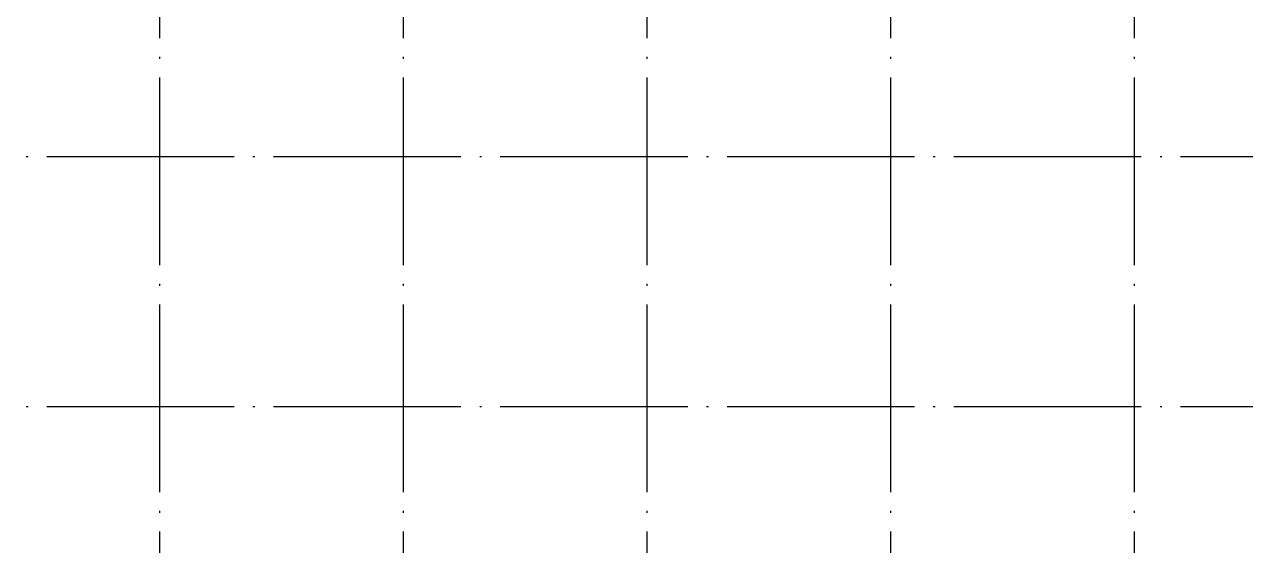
# Model space of a CAD drawing. Extents: x -2746917 to -971774, y -3334247 to -3250358.
# Drawn here: x -2413781 to -2394233, y -3303763 to -3295429 of the extents above; entities that cross this region are included whole.
import ezdxf

# ---------------------------------------------------------------- set-up
doc = ezdxf.new("R2010")
doc.units = 0
doc.header["$LTSCALE"] = 1000
doc.header["$MEASUREMENT"] = 0
doc.linetypes.add('DOTE', pattern=[2.42, 2, -0.2, 0.02, -0.2])
doc.layers.add('AXIS', color=253, linetype='DOTE')

msp = doc.modelspace()

# ---------------------------------------------------------------- linework, layer by layer
at = {"layer": 'AXIS', "ltscale": 1.5}
for p, q in [((-2411612.72, -3306538.58), (-2411612.72, -3280538.58)), ((-2407712.72, -3306538.58), (-2407712.72, -3280538.58)), ((-2403812.72, -3306538.58), (-2403812.72, -3280538.58)), ((-2399912.72, -3306538.58), (-2399912.72, -3280538.58)), ((-2396012.72, -3306538.58), (-2396012.72, -3280538.58)), ((-2424312.72, -3297538.58), (-2379412.72, -3297538.58)), ((-2424312.72, -3301538.58), (-2379412.72, -3301538.58))]:
    msp.add_line(p, q, dxfattribs=at)

doc.saveas('drawing.dxf')
